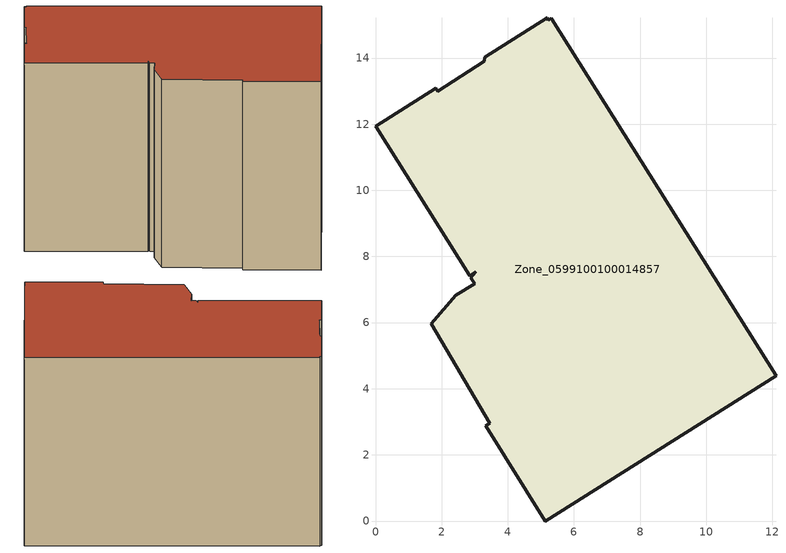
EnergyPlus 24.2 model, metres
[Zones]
Zone_0599100100014857
 floor ground (C_G): 2.88,7.36 3.03,7.53 2.84,7.41 0,11.94 1.82,13.09 1.88,12.99 3.29,13.9 3.3,14.02 5.19,15.21 5.23,15.15 5.31,15.2 12.11,4.4 5.13,0 3.33,2.88 3.46,2.96 1.69,5.97 2.42,6.82 3,7.17 z0
 wall outside (C_F): 5.13,0 12.11,4.4 5.31,15.2 5.23,15.15 5.19,15.21 3.3,14.02 3.29,13.9 1.88,12.99 1.82,13.09 0,11.94 2.84,7.41 3.03,7.53 2.88,7.36 3,7.17 2.42,6.82 1.69,5.97 3.46,2.96 3.33,2.88 5.13,0 z0:8.85
 roof outside (C_R): 3.03,7.53 2.88,7.36 3,7.17 2.42,6.82 1.69,5.97 3.46,2.96 3.33,2.88 5.13,0 12.11,4.4 5.31,15.2 5.23,15.15 5.19,15.21 3.3,14.02 3.29,13.9 1.88,12.99 1.82,13.09 0,11.94 2.84,7.41 z8.85
[BUILDING]
Pand.0599100100014857: North Axis=0; Terrain=City; Loads Convergence Tolerance Value=0.04; Temperature Convergence Tolerance Value=0.4; Solar Distribution=FullExterior; Maximum Number of Warmup Days=25; Minimum Number of Warmup Days=1
[Site:Location]
Rotterdam.The.Hague.AP_ZH_NLD Design_Conditions: Latitude=51.96; Longitude=4.45; Time Zone=1; Elevation=-4.5
[SITE:GROUNDTEMPERATURE:BUILDINGSURFACE]
18, 18, 18, 18, 18, 18, 18, 18, 18, 18, 18, 18
[MATERIAL] Thermal Absorptance=0.9; Solar Absorptance=0.7; Visible Absorptance=0.7
Name | Roughness | Thickness | Conductivity | Density | Specific Heat
G.TC.2015-2018 | MediumSmooth | 0.15 | 0.0428571 | 540 | 1210
F.TC.2015-2018 | Rough | 0.3 | 0.0666667 | 1920 | 840
R.TC.2015-2018 | MediumRough | 0.2 | 0.0333333 | 1500 | 1000
[CONSTRUCTION]
C_G: G.TC.2015-2018
C_F: F.TC.2015-2018
C_R: R.TC.2015-2018
[ZONE]
Zone_0599100100014857: Type=1; Multiplier=1; Ceiling Height=Autocalculate; Volume=Autocalculate; Floor Area=autocalculate; Part of Total Floor Area=Yes
[ZONEINFILTRATION:DESIGNFLOWRATE]
Infil_Zone_0599100100014857: Zone or ZoneList or Space or SpaceList=Zone_0599100100014857; Schedule=AlwaysOn; Design Flow Rate Calculation Method=Flow/Area; Flow Rate per Floor Area=0.0015; Constant Term Coefficient=1; Temperature Term Coefficient=0; Velocity Term Coefficient=0; Velocity Squared Term Coefficient=0
[HVACTEMPLATE:ZONE:IDEALLOADSAIRSYSTEM]
Zone_0599100100014857: Maximum Heating Supply Air Temperature=50; Minimum Cooling Supply Air Temperature=13; Maximum Heating Supply Air Humidity Ratio=0.0156; Minimum Cooling Supply Air Humidity Ratio=0.0077; Heating Limit=NoLimit; Cooling Limit=NoLimit; Dehumidification Control Type=ConstantSensibleHeatRatio; Cooling Sensible Heat Ratio=0.7; Dehumidification Setpoint=60; Humidification Control Type=None; Humidification Setpoint=30; Outdoor Air Method=None; Outdoor Air Flow Rate per Person=0.00944; Outdoor Air Flow Rate per Zone Floor Area=0; Outdoor Air Flow Rate per Zone=0; Demand Controlled Ventilation Type=None; Outdoor Air Economizer Type=NoEconomizer; Heat Recovery Type=None; Sensible Heat Recovery Effectiveness=0.7; Latent Heat Recovery Effectiveness=0.65
[ZONECONTROL:THERMOSTAT]
ThermostatControl_Zone_0599100100014857: Zone or ZoneList=Zone_0599100100014857; Control Type Schedule=DualSetpointControlType; Control 1=Thermostat_Zone_0599100100014857; Temperature Difference Between Cutout And Setpoint=0
[THERMOSTATSETPOINT:DUALSETPOINT]
Thermostat_Zone_0599100100014857: Heating Setpoint Temperature Schedule=HeatingSetpoint_Zone_0599100100014857; Cooling Setpoint Temperature Schedule=CoolingSetpoint_Zone_0599100100014857
[SCHEDULE:COMPACT]
HeatingSetpoint_Zone_0599100100014857: Through: 12/31, For: AllDays, Until: 24:00, 21
CoolingSetpoint_Zone_0599100100014857: Through: 12/31, For: AllDays, Until: 24:00, 24
DualSetpointControlType: Through: 12/31, For: AllDays, Until: 24:00, 4
AlwaysOn: Through: 12/31, For: AllDays, Until: 24:00, 1
